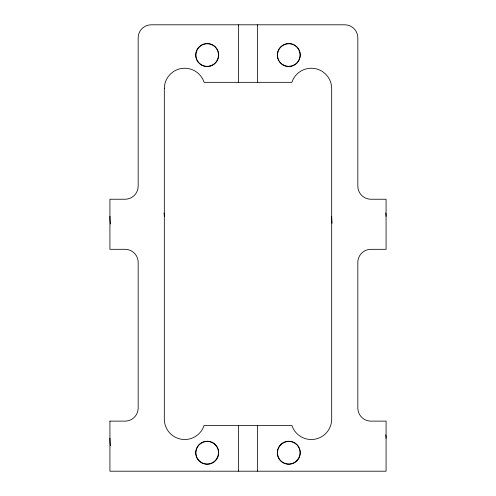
<?xml version="1.0" encoding="UTF-8"?>
<svg xmlns="http://www.w3.org/2000/svg" width="496" height="496" viewBox="0 0 496 496"><rect width="100%" height="100%" fill="white"/><g stroke="black" fill="none" stroke-linecap="round" stroke-linejoin="round"><path stroke-width="0.74" d="M257.412 24.8L257.412 82.33M257.412 425.425L257.412 471.2M238.588 24.8L238.588 82.33M238.588 425.425L238.588 471.2M163.922 213.038A11.383 1.197 -83.9 0 1 164.312 216.312M110.391 223.956A11.383 1.197 83.9 0 1 109.932 216.312M110.391 445.848A11.383 1.197 83.9 0 1 109.932 438.204M385.609 434.88A11.383 1.197 -83.9 0 1 386.068 438.204M385.609 212.989A11.383 1.197 -83.9 0 1 386.068 216.318M332.078 223.25A11.383 1.197 83.9 0 1 331.688 216.318M109.926 421.123L109.926 471.2L386.074 471.2L386.074 421.123L370.909 421.123A13.076 13.076 0 0 1 357.833 408.047L357.833 262.39A13.076 13.076 0 0 1 370.909 249.314L386.074 249.314L386.074 199.237L370.909 199.237A13.076 13.076 0 0 1 357.833 186.161L357.833 37.876A13.076 13.076 0 0 0 344.757 24.8L151.243 24.8A13.076 13.076 0 0 0 138.167 37.876L138.167 186.161A13.076 13.076 0 0 1 125.091 199.231L109.926 199.231L109.926 249.314L125.091 249.308A13.076 13.076 0 0 1 138.167 262.384L138.167 408.047A13.076 13.076 0 0 1 125.091 421.123L109.926 421.123M164.319 88.635L164.319 419.12A20.398 20.398 0 0 0 204.116 425.425L291.884 425.425A20.398 20.398 0 0 0 331.681 419.12L331.681 88.635A20.398 20.398 0 0 0 291.884 82.33L204.116 82.33A20.398 20.398 0 0 0 164.319 88.635M283.042 64.995A11.507 11.507 0 0 0 300.303 55.031A11.507 11.507 0 0 0 283.042 45.068A11.507 11.507 0 0 0 283.042 64.995M201.457 64.995A11.507 11.507 0 0 0 218.711 55.031A11.507 11.507 0 0 0 201.457 45.068A11.507 11.507 0 0 0 201.457 64.995M283.042 462.694A11.507 11.507 0 0 0 300.303 452.724A11.507 11.507 0 0 0 283.042 442.761A11.507 11.507 0 0 0 283.042 462.694M201.45 462.694A11.507 11.507 0 0 0 218.711 452.724A11.507 11.507 0 0 0 201.45 442.761A11.507 11.507 0 0 0 201.45 462.694M210.056 65.968A11.377 11.259 -45 0 0 215.227 47.008A11.377 11.259 -45 0 0 196.267 52.179A11.377 11.259 -45 0 0 210.056 65.968M290.954 66.135A11.377 11.259 -45 0 0 297.302 47.523A11.377 11.259 -45 0 0 278.064 51.497A11.377 11.259 -45 0 0 290.954 66.135M291.642 463.667A11.377 11.259 -45 0 0 296.819 444.707A11.377 11.259 -45 0 0 277.853 449.878A11.377 11.259 -45 0 0 291.642 463.667M209.362 463.834A11.377 11.259 -45 0 0 215.71 445.222A11.377 11.259 -45 0 0 196.472 449.196A11.377 11.259 -45 0 0 209.362 463.834"/></g></svg>
